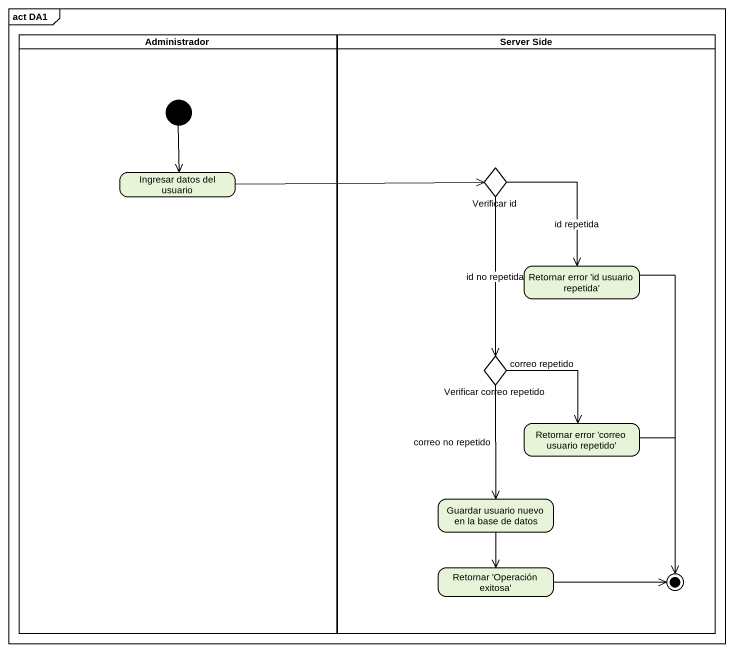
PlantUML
@startuml
mainframe act DA1
hide empty description
state Administrador <<partition>> {
  state "Ingresar datos del usuario" as Ingresar_datos_del_usuario
  [*] --> Ingresar_datos_del_usuario
}
state "Server Side" as Server_Side <<partition>> {
  state "Verificar id" as Verificar_id <<choice>>
  state "Retornar error 'id usuario repetida'" as Retornar_error_id_usuario
  state "Verificar correo repetido" as Verificar_correo_repetido <<choice>>
  state "Retornar error 'correo usuario repetido'" as Retornar_error_correo
  state "Guardar usuario nuevo en la base de datos" as Guardar_usuario_nuevo_en_la
  state "Retornar 'Operación exitosa'" as Retornar_Operación_exitosa
  Retornar_error_id_usuario --> [*]
  Retornar_error_correo --> [*]
  Retornar_Operación_exitosa -right-> [*]
}
Ingresar_datos_del_usuario -right-> Verificar_id
Verificar_id --> Retornar_error_id_usuario : id repetida
Verificar_id --> Verificar_correo_repetido : id no repetida
Verificar_correo_repetido --> Retornar_error_correo : correo repetido
Verificar_correo_repetido --> Guardar_usuario_nuevo_en_la : correo no repetido
Guardar_usuario_nuevo_en_la --> Retornar_Operación_exitosa
@enduml
